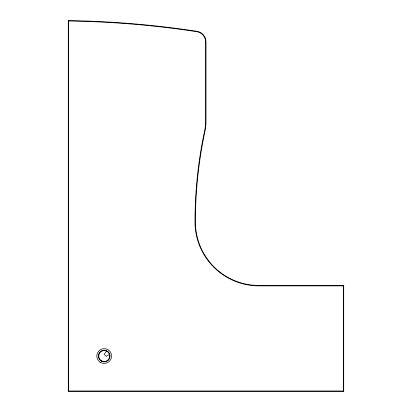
<?xml version="1.0" encoding="UTF-8"?>
<svg xmlns="http://www.w3.org/2000/svg" width="412" height="412" viewBox="0 0 412 412"><rect width="100%" height="100%" fill="white"/><g stroke="black" fill="none" stroke-linecap="round" stroke-linejoin="round"><path stroke-width="0.62" d="M106.543 351.06L104.2 354.341L106.25 356.39L109.438 354.341M68.274 391.4L68.696 390.978L68.696 21.033L68.274 20.6L68.274 391.4L343.726 391.4L343.726 285.459L258.973 285.459A63.566 63.566 0 0 1 195.406 221.893A434.366 434.366 0 0 1 204.316 134.374L204.821 132.015A54.003 54.003 0 0 0 206 122.488L206 41.787A10.594 10.594 0 0 0 197.008 31.317A937.377 937.377 0 0 0 68.274 20.6M343.726 391.4L343.304 390.978L343.304 285.882L343.726 285.459M343.304 285.882L258.968 285.882A63.989 63.989 0 0 1 194.984 221.893A434.799 434.799 0 0 1 203.899 134.286L204.409 131.928A53.565 53.565 0 0 0 205.578 122.477L205.578 41.792A10.176 10.176 0 0 0 196.941 31.734A936.934 936.934 0 0 0 79.037 21.239L68.696 21.033M68.696 390.978L343.304 390.978M101.234 361.18A5.933 5.933 0 0 0 110.133 356.045A5.933 5.933 0 0 0 101.234 350.906A5.933 5.933 0 0 0 101.234 361.18M101.445 360.814A5.51 5.51 0 0 0 109.705 356.045A5.51 5.51 0 0 0 101.445 351.271A5.51 5.51 0 0 0 101.445 360.814M100.245 362.318A7.416 7.416 0 0 0 111.611 356.329A7.416 7.416 0 0 0 100.739 349.484A7.416 7.416 0 0 0 100.245 362.318"/></g></svg>
